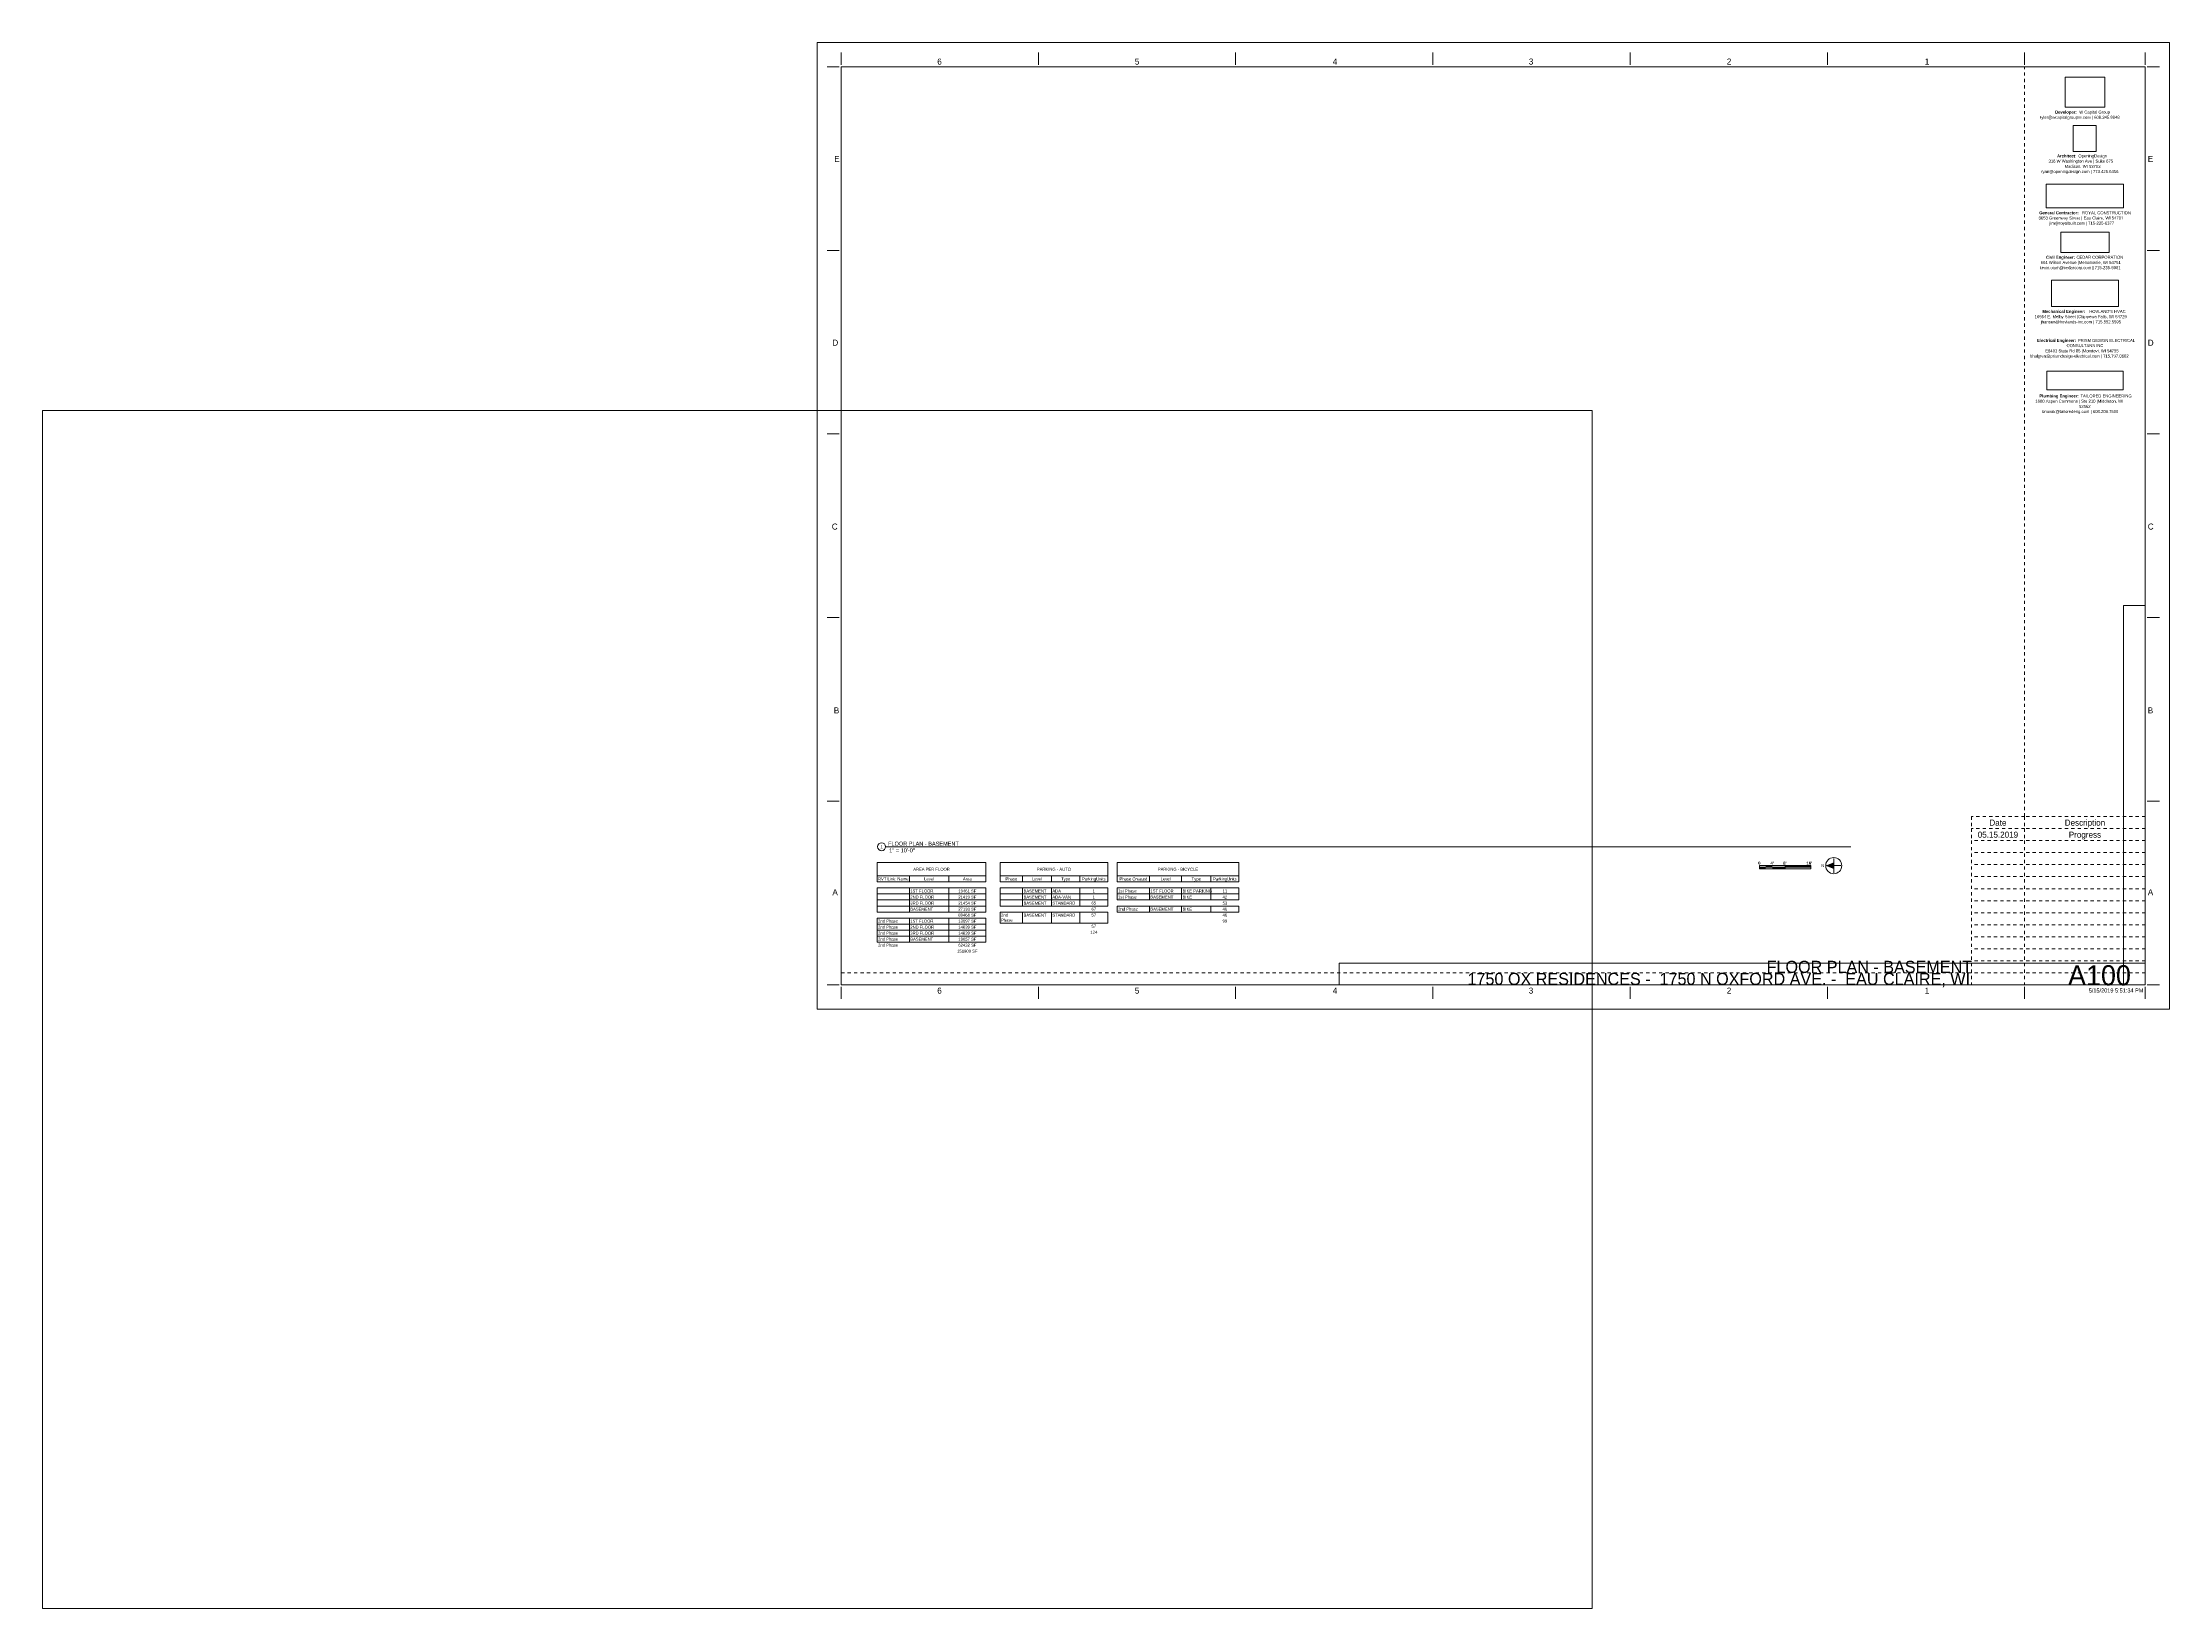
# Paper-space layout 'Layout1' of a CAD drawing. Header units: inches. Extents: x -24.1 to 42, y -18.6 to 30.
import ezdxf

# ---------------------------------------------------------------- set-up
doc = ezdxf.new("R2010")
doc.units = ezdxf.units.IN
doc.header["$MEASUREMENT"] = 0
doc.linetypes.add('Dot 1_32_', pattern=[0.03125, 0, -0.03125])
for name, color, linetype, lineweight in [('A-ANNO-NOTE', 131, 'Continuous', 9), ('A-DETL', 90, 'Continuous', 9), ('G-ANNO-SCHD', 231, 'Continuous', 9), ('G-ANNO-TTLB', 6, 'Continuous', 9), ('G-ANNO-TTLB-MEDM', 33, 'Continuous', 20)]:
    doc.layers.add(name, color=color, linetype=linetype, lineweight=lineweight)
doc.layers.add('G-ANNO-NPLT', color=191, linetype='Continuous', plot=False)
doc.styles.add('Arial_1', font='arial.ttf', dxfattribs={"height": 0.09375})
doc.styles.add('Century Gothic_1', font='ufonts.com_century-gothic.ttf', dxfattribs={"height": 0.1875})
doc.styles.add('Century Gothic_2', font='ufonts.com_century-gothic.ttf', dxfattribs={"height": 0.09375})
doc.styles.add('Century Gothic_3', font='ufonts.com_century-gothic.ttf', dxfattribs={"height": 0.125})
doc.styles.add('Century Gothic_4', font='ufonts.com_century-gothic.ttf', dxfattribs={"height": 0.625})
doc.styles.add('Century Gothic_5', font='ufonts.com_century-gothic.ttf', dxfattribs={"height": 0.375})
doc.styles.add('Century Gothic_B_1', font='GOTHICB.TTF', dxfattribs={"height": 0.09375})
picture_1 = doc.add_image_def('image1.jpg', size_in_pixel=(336, 83))
picture_2 = doc.add_image_def('image2.jpg', size_in_pixel=(278, 110))
picture_3 = doc.add_image_def('image3.jpg', size_in_pixel=(302, 126))
picture_4 = doc.add_image_def('image4.jpg', size_in_pixel=(261, 80))
picture_5 = doc.add_image_def('image5.jpg', size_in_pixel=(344, 261))
picture_6 = doc.add_image_def('image6.jpg', size_in_pixel=(547, 610))
picture_7 = doc.add_image_def('image7.jpg', size_in_pixel=(95, 1663))
picture_8 = doc.add_image_def('image8.jpg', size_in_pixel=(3536, 95))

# ---------------------------------------------------------------- blocks, each defined once
blk = doc.blocks.new('OD Title Block - 30x42 - CDs - one-598439-FLOOR PLAN - BASEMENT')
at = {"layer": 'G-ANNO-TTLB'}
for p, q in [((-0.01, 30.014), (41.99, 30.014)), ((-0.01, 0.014), (-0.01, 30.014)), ((41.99, 0.014), (41.99, 30.014)), ((-0.01, 0.014), (41.99, 0.014))]:
    blk.add_line(p, q, dxfattribs=at)
at = {"layer": 'G-ANNO-TTLB', "linetype": 'Dot 1_32_', "lineweight": 13}
for p, q in [((37.49, 5.989), (37.49, 29.264)), ((0.74, 1.137), (35.905, 1.137))]:
    blk.add_line(p, q, dxfattribs=at)
at = {"layer": 'G-ANNO-TTLB-MEDM'}
for p, q in [((0.677, 29.264), (0.302, 29.264)), ((0.74, 29.326), (0.74, 29.701)), ((0.74, 29.264), (41.24, 29.264)), ((0.74, 29.264), (0.74, 0.764)), ((6.865, 29.326), (6.865, 29.701)), ((12.99, 29.326), (12.99, 29.701)), ((19.115, 29.326), (19.115, 29.701)), ((25.24, 29.326), (25.24, 29.701)), ((31.365, 29.326), (31.365, 29.701)), ((37.49, 29.326), (37.49, 29.701)), ((41.24, 29.326), (41.24, 29.701)), ((41.24, 29.264), (41.24, 0.764)), ((41.302, 29.264), (41.677, 29.264)), ((0.677, 23.564), (0.302, 23.564)), ((41.302, 23.564), (41.677, 23.564)), ((0.677, 17.864), (0.302, 17.864)), ((41.302, 17.864), (41.677, 17.864)), ((0.677, 12.164), (0.302, 12.164)), ((41.302, 12.164), (41.677, 12.164)), ((0.677, 6.464), (0.302, 6.464)), ((41.302, 6.464), (41.677, 6.464)), ((0.677, 0.764), (0.302, 0.764)), ((0.74, 0.764), (41.24, 0.764)), ((0.74, 0.701), (0.74, 0.326)), ((6.865, 0.701), (6.865, 0.326)), ((12.99, 0.701), (12.99, 0.326)), ((19.115, 0.701), (19.115, 0.326)), ((25.24, 0.701), (25.24, 0.326)), ((31.365, 0.701), (31.365, 0.326)), ((37.49, 0.701), (37.49, 0.326)), ((41.24, 0.701), (41.24, 0.326)), ((41.302, 0.764), (41.677, 0.764))]:
    blk.add_line(p, q, dxfattribs=at)
at = {"layer": 'G-ANNO-TTLB', "attachment_point": 1}
for s, insert, char_height, width, style in [('6', (3.725, 29.517), 0.188, 0.17675, 'Century Gothic_1'), ('5', (9.858, 29.517), 0.188, 0.17675, 'Century Gothic_1'), ('4', (16.007, 29.517), 0.188, 0.17675, 'Century Gothic_1'), ('3', (22.094, 29.517), 0.188, 0.17675, 'Century Gothic_1'), ('2', (28.242, 29.517), 0.188, 0.17675, 'Century Gothic_1'), ('1', (34.391, 29.517), 0.188, 0.17675, 'Century Gothic_1'), ('tyler@wcapitalgroupre.com | 608.345.9848', (37.974, 27.74), 0.09375, 3.36141, 'Century Gothic_2'), ('Developer: ', (38.44, 27.901), 0.09375, 0.90584, 'Century Gothic_B_1'), ('W Capital Group', (39.188, 27.901), 0.09375, 1.32878, 'Century Gothic_2'), ('E', (0.523, 26.497), 0.188, 0.17044, 'Century Gothic_1'), ('Architect: ', (38.499, 26.54), 0.09375, 0.80169, 'Century Gothic_B_1'), ('OpeningDesign', (39.16, 26.54), 0.09375, 1.212, 'Century Gothic_2'), ('E', (41.317, 26.497), 0.188, 0.17044, 'Century Gothic_1'), ('ryan@openingdesign.com | 773.425.6456', (38.002, 26.056), 0.09375, 3.21937, 'Century Gothic_2'), ('316 W Washington Ave | Suite 675', (38.233, 26.379), 0.09375, 2.65756, 'Century Gothic_2'), ('Madison, WI 53703', (38.733, 26.217), 0.09375, 1.44556, 'Century Gothic_2'), ('3653 Greenway Street | Eau Claire, WI 54701', (37.925, 24.615), 0.09375, 3.4845, 'Century Gothic_2'), ('General Contractor: ', (37.946, 24.776), 0.09375, 1.60969, 'Century Gothic_B_1'), ('jim@royalbuilt.com | 715-225-6377', (38.263, 24.454), 0.09375, 2.66387, 'Century Gothic_2'), ('ROYAL CONSTRUCTION', (39.274, 24.776), 0.09375, 1.82116, 'Century Gothic_2'), ('604 Wilson Avenue |Menomonie, WI 54751', (37.99, 23.234), 0.09375, 3.32669, 'Century Gothic_2'), ('Civil Engineer: ', (38.154, 23.396), 0.09375, 1.14888, 'Century Gothic_B_1'), ('CEDAR CORPORATION', (39.102, 23.396), 0.09375, 1.78012, 'Century Gothic_2'), ('kevin.oium@cedarcorp.com | 715-235-9081', (37.956, 23.073), 0.09375, 3.40559, 'Century Gothic_2'), ('10954 E. Melby Street |Chippewa Falls, WI 54729', (37.803, 21.552), 0.09375, 3.77487, 'Century Gothic_2'), ('jhansen@hovlands-inc.com | 715.552.5595', (37.996, 21.391), 0.09375, 3.31091, 'Century Gothic_2'), ('Mechanical Engineer: ', (38.045, 21.714), 0.09375, 1.76119, 'Century Gothic_B_1'), ("HOVLAND'S HVAC", (39.498, 21.714), 0.09375, 1.42663, 'Century Gothic_2'), ('D', (0.468, 20.791), 0.188, 0.23672, 'Century Gothic_1'), ('Electrical Engineer: ', (37.88, 20.814), 0.09375, 1.53394, 'Century Gothic_B_1'), ('E8403 State Rd 85 |Mondovi, WI 54755', (38.133, 20.491), 0.09375, 2.9795, 'Century Gothic_2'), ('CONSULTANS INC', (38.794, 20.653), 0.09375, 1.37613, 'Century Gothic_2'), ('PRISM DESIGN ELECTRICAL ', (39.146, 20.814), 0.09375, 2.09891, 'Century Gothic_2'), ('D', (41.317, 20.791), 0.188, 0.23672, 'Century Gothic_1'), ('bhalgren@prismdesign-electrical.com | 715.797.0602', (37.656, 20.33), 0.09375, 4.13469, 'Century Gothic_2'), ('1600 Aspen Commons | Ste 210 |Middleton, WI ', (37.823, 18.928), 0.09375, 3.77172, 'Century Gothic_2'), ('Plumbing Engineer: ', (37.951, 19.09), 0.09375, 1.54656, 'Century Gothic_B_1'), ('bnovak@tailoredeng.com | 608.209.7500', (38.034, 18.606), 0.09375, 3.21622, 'Century Gothic_2'), ('53562', (39.18, 18.767), 0.0937, 0.44188, 'Century Gothic_2'), ('TAILORED ENGINEERING', (39.227, 19.09), 0.09375, 1.87166, 'Century Gothic_2'), ('C', (0.45, 15.084), 0.188, 0.25881, 'Century Gothic_1'), ('C', (41.317, 15.084), 0.188, 0.25881, 'Century Gothic_1'), ('B', (0.512, 9.378), 0.188, 0.18306, 'Century Gothic_1'), ('B', (41.317, 9.378), 0.188, 0.18306, 'Century Gothic_1'), ('A', (0.468, 3.734), 0.188, 0.23672, 'Century Gothic_1'), ('A', (41.317, 3.734), 0.188, 0.23672, 'Century Gothic_1'), ('6', (3.724, 0.679), 0.188, 0.17675, 'Century Gothic_1'), ('5', (9.858, 0.679), 0.188, 0.17675, 'Century Gothic_1'), ('4', (16.007, 0.679), 0.188, 0.17675, 'Century Gothic_1'), ('3', (22.093, 0.679), 0.188, 0.17675, 'Century Gothic_1'), ('2', (28.242, 0.679), 0.188, 0.17675, 'Century Gothic_1'), ('1', (34.39, 0.679), 0.188, 0.17675, 'Century Gothic_1')]:
    blk.add_mtext(s, dxfattribs=dict(at, insert=insert, char_height=char_height, width=width, style=style))
at = {"layer": 'G-ANNO-TTLB'}
image = blk.add_image(picture_5, insert=(38.752, 28.006), size_in_units=(1.226, 0.93), dxfattribs=at)
image.dxf.flags = 7
image = blk.add_image(picture_6, insert=(38.999, 26.632), size_in_units=(0.719, 0.802), rotation=0, dxfattribs=at)
image.dxf.flags = 7
image = blk.add_image(picture_4, insert=(38.163, 24.881), size_in_units=(2.404, 0.737), dxfattribs=at)
image.dxf.flags = 7
image = blk.add_image(picture_3, insert=(38.612, 23.5), size_in_units=(1.506, 0.628), dxfattribs=at)
image.dxf.flags = 7
image = blk.add_image(picture_2, insert=(38.326, 21.818), size_in_units=(2.077, 0.822), dxfattribs=at)
image.dxf.flags = 7
image = blk.add_image(picture_1, insert=(38.179, 19.229), size_in_units=(2.372, 0.586), dxfattribs=at)
image.dxf.flags = 7
image = blk.add_image(picture_7, insert=(40.567, 0.764), size_in_units=(0.673, 11.775), dxfattribs=at)
image.dxf.flags = 7
image = blk.add_image(picture_8, insert=(16.203, 0.764), size_in_units=(25.037, 0.673), dxfattribs=at)
image.dxf.flags = 7
blk = doc.blocks.new('Viewport - All On-568496-FLOOR PLAN - BASEMENT')
at = {"layer": 'G-ANNO-TTLB'}
for start, end in [(360, 180), (180, 360)]:
    blk.add_arc((-0.125, 0), 0.125, start, end, dxfattribs=at)
blk = doc.blocks.new('Graphic Scale - 1in-10ft-530767-FLOOR PLAN - BASEMENT')
at = {"layer": 'A-ANNO-NOTE'}
for points in [[(-1.2, 0.049), (-1.2, 0), (-1.4, 0), (-1.4, 0.049)], [(0, 0.049), (0, 0), (-0.8, 0), (-0.8, 0.049)], [(-1.4, 0), (-1.4, -0.049), (-1.6, -0.049), (-1.6, 0)], [(-0.8, 0), (-0.8, -0.049), (-1.2, -0.049), (-1.2, 0)]]:
    blk.add_hatch(color=256, dxfattribs=at).paths.add_polyline_path(points, flags=0)
for p, q in [((-1.6, 0.049), (0, 0.049)), ((-1.6, -0.049), (-1.6, 0.049)), ((-0.8, 0.049), (-0.8, -0.049)), ((0, 0.049), (0, -0.049)), ((-1.6, 0), (0, 0)), ((-1.6, -0.049), (0, -0.049))]:
    blk.add_line(p, q, dxfattribs=at)
at = {"layer": 'A-ANNO-NOTE', "attachment_point": 1, "style": 'Century Gothic_B_1'}
for s, insert, char_height, width in [('\\fCentury Gothic|b1|i0|c0|p34|;0', (-1.638, 0.173), 0.09375, 0.09153), ("4'", (-1.255, 0.173), 0.0937, 0.12625), ("8'", (-0.857, 0.173), 0.0937, 0.12625), ("16'", (-0.135, 0.173), 0.0937, 0.21778)]:
    blk.add_mtext(s, dxfattribs=dict(at, insert=insert, char_height=char_height, width=width))
blk = doc.blocks.new('North Arrow - Left-530765-FLOOR PLAN - BASEMENT')
at = {"layer": 'A-ANNO-NOTE'}
blk.add_hatch(color=256, dxfattribs=at).paths.add_polyline_path([(-0.25, 0), (0, 0.101), (0, -0.101)], flags=0)
for p, q in [((-0.219, 0), (0.219, 0)), ((0, 0.219), (0, -0.219))]:
    blk.add_line(p, q, dxfattribs=at)
blk.add_circle((0, 0), 0.25, dxfattribs=at)
at = {"layer": 'A-ANNO-NOTE', "insert": (-0.39, 0.047), "char_height": 0.0937, "width": 0.09784, "attachment_point": 1, "style": 'Arial_1'}
blk.add_mtext('N', dxfattribs=at)

psp = doc.layouts.get("Layout1")

# ---------------------------------------------------------------- linework, layer by layer
at = {"layer": 'A-DETL', "linetype": 'Dot 1_32_', "lineweight": 13}
for p, q in [((37.49, 5.989), (35.837, 5.989)), ((35.837, 5.989), (35.837, 5.616)), ((41.24, 5.989), (37.49, 5.989)), ((37.49, 5.989), (37.49, 5.616)), ((41.24, 5.989), (41.24, 5.616)), ((37.49, 5.616), (35.837, 5.616)), ((35.837, 5.616), (35.837, 5.242)), ((41.24, 5.616), (37.49, 5.616)), ((37.49, 5.616), (37.49, 5.242)), ((41.24, 5.616), (41.24, 5.242)), ((41.24, 5.242), (35.837, 5.242)), ((35.837, 5.242), (35.837, 0.764)), ((41.24, 4.869), (35.837, 4.869)), ((37.49, 5.242), (37.49, 0.764)), ((41.24, 4.496), (35.837, 4.496)), ((41.24, 4.123), (35.837, 4.123)), ((41.24, 3.749), (35.837, 3.749)), ((41.24, 3.376), (35.837, 3.376)), ((41.24, 3.003), (35.837, 3.003)), ((41.24, 2.63), (35.837, 2.63)), ((41.24, 2.256), (35.837, 2.256)), ((41.24, 1.883), (35.837, 1.883)), ((41.24, 1.51), (35.837, 1.51)), ((41.24, 1.137), (35.837, 1.137))]:
    psp.add_line(p, q, dxfattribs=at)
at = {"layer": 'A-DETL'}
for p, q in [((1.858, 4.561), (1.858, 4.145)), ((5.232, 4.561), (1.858, 4.561)), ((1.858, 4.145), (1.858, 3.958)), ((1.858, 4.145), (5.232, 4.145)), ((2.858, 4.145), (2.858, 3.958)), ((4.084, 4.145), (4.084, 3.958)), ((5.232, 4.145), (5.232, 4.561)), ((5.232, 4.145), (5.232, 3.958)), ((5.675, 4.561), (5.675, 4.145)), ((9.017, 4.561), (5.675, 4.561)), ((5.675, 4.145), (5.675, 3.958)), ((5.675, 4.145), (9.017, 4.145)), ((6.376, 4.145), (6.376, 3.958)), ((7.271, 4.145), (7.271, 3.958)), ((8.155, 4.145), (8.155, 3.958)), ((9.017, 4.145), (9.017, 4.561)), ((9.017, 4.145), (9.017, 3.958)), ((9.314, 4.561), (9.314, 4.145)), ((13.087, 4.561), (9.314, 4.561)), ((9.314, 4.145), (9.314, 3.958)), ((9.314, 4.145), (13.087, 4.145)), ((10.314, 4.145), (10.314, 3.958)), ((11.314, 4.145), (11.314, 3.958)), ((12.224, 4.145), (12.224, 3.958)), ((13.087, 4.145), (13.087, 4.561)), ((13.087, 4.145), (13.087, 3.958)), ((2.858, 3.958), (1.858, 3.958)), ((2.858, 3.771), (1.858, 3.771)), ((1.858, 3.771), (1.858, 3.585)), ((2.858, 3.585), (1.858, 3.585)), ((1.858, 3.585), (1.858, 3.398)), ((2.858, 3.398), (1.858, 3.398)), ((1.858, 3.398), (1.858, 3.211)), ((4.084, 3.958), (2.858, 3.958)), ((4.084, 3.771), (2.858, 3.771)), ((2.858, 3.771), (2.858, 3.585)), ((4.084, 3.585), (2.858, 3.585)), ((2.858, 3.585), (2.858, 3.398)), ((4.084, 3.398), (2.858, 3.398)), ((2.858, 3.398), (2.858, 3.211)), ((5.232, 3.958), (4.084, 3.958)), ((5.232, 3.771), (4.084, 3.771)), ((4.084, 3.771), (4.084, 3.585)), ((5.232, 3.585), (4.084, 3.585)), ((4.084, 3.585), (4.084, 3.398)), ((5.232, 3.398), (4.084, 3.398)), ((4.084, 3.398), (4.084, 3.211)), ((5.232, 3.771), (5.232, 3.585)), ((5.232, 3.585), (5.232, 3.398)), ((5.232, 3.398), (5.232, 3.211)), ((6.376, 3.958), (5.675, 3.958)), ((6.376, 3.771), (5.675, 3.771)), ((5.675, 3.771), (5.675, 3.585)), ((6.376, 3.585), (5.675, 3.585)), ((5.675, 3.585), (5.675, 3.398)), ((6.376, 3.398), (5.675, 3.398)), ((5.675, 3.398), (5.675, 3.211)), ((7.271, 3.958), (6.376, 3.958)), ((7.271, 3.771), (6.376, 3.771)), ((6.376, 3.771), (6.376, 3.585)), ((7.271, 3.585), (6.376, 3.585)), ((6.376, 3.585), (6.376, 3.398)), ((7.271, 3.398), (6.376, 3.398)), ((6.376, 3.398), (6.376, 3.211)), ((8.155, 3.958), (7.271, 3.958)), ((8.155, 3.771), (7.271, 3.771)), ((7.271, 3.771), (7.271, 3.585)), ((8.155, 3.585), (7.271, 3.585)), ((7.271, 3.585), (7.271, 3.398)), ((8.155, 3.398), (7.271, 3.398)), ((7.271, 3.398), (7.271, 3.211)), ((9.017, 3.958), (8.155, 3.958)), ((9.017, 3.771), (8.155, 3.771)), ((8.155, 3.771), (8.155, 3.585)), ((9.017, 3.585), (8.155, 3.585)), ((8.155, 3.585), (8.155, 3.398)), ((9.017, 3.398), (8.155, 3.398)), ((8.155, 3.398), (8.155, 3.211)), ((9.017, 3.771), (9.017, 3.585)), ((9.017, 3.585), (9.017, 3.398)), ((9.017, 3.398), (9.017, 3.211)), ((10.314, 3.958), (9.314, 3.958)), ((10.314, 3.771), (9.314, 3.771)), ((9.314, 3.771), (9.314, 3.585)), ((10.314, 3.585), (9.314, 3.585)), ((9.314, 3.585), (9.314, 3.398)), ((10.314, 3.398), (9.314, 3.398)), ((11.314, 3.958), (10.314, 3.958)), ((11.314, 3.771), (10.314, 3.771)), ((10.314, 3.771), (10.314, 3.585)), ((11.314, 3.585), (10.314, 3.585)), ((10.314, 3.585), (10.314, 3.398)), ((11.314, 3.398), (10.314, 3.398)), ((12.224, 3.958), (11.314, 3.958)), ((12.224, 3.771), (11.314, 3.771)), ((11.314, 3.771), (11.314, 3.585)), ((12.224, 3.585), (11.314, 3.585)), ((11.314, 3.585), (11.314, 3.398)), ((12.224, 3.398), (11.314, 3.398)), ((13.087, 3.958), (12.224, 3.958)), ((13.087, 3.771), (12.224, 3.771)), ((12.224, 3.771), (12.224, 3.585)), ((13.087, 3.585), (12.224, 3.585)), ((12.224, 3.585), (12.224, 3.398)), ((13.087, 3.398), (12.224, 3.398)), ((13.087, 3.771), (13.087, 3.585)), ((13.087, 3.585), (13.087, 3.398)), ((2.858, 3.211), (1.858, 3.211)), ((1.858, 3.211), (1.858, 3.025)), ((2.858, 3.025), (1.858, 3.025)), ((2.858, 2.838), (1.858, 2.838)), ((1.858, 2.838), (1.858, 2.652)), ((2.858, 2.652), (1.858, 2.652)), ((1.858, 2.652), (1.858, 2.465)), ((4.084, 3.211), (2.858, 3.211)), ((2.858, 3.211), (2.858, 3.025)), ((4.084, 3.025), (2.858, 3.025)), ((4.084, 2.838), (2.858, 2.838)), ((2.858, 2.838), (2.858, 2.652)), ((4.084, 2.652), (2.858, 2.652)), ((2.858, 2.652), (2.858, 2.465)), ((5.232, 3.211), (4.084, 3.211)), ((4.084, 3.211), (4.084, 3.025)), ((5.232, 3.025), (4.084, 3.025)), ((5.232, 2.838), (4.084, 2.838)), ((4.084, 2.838), (4.084, 2.652)), ((5.232, 2.652), (4.084, 2.652)), ((4.084, 2.652), (4.084, 2.465)), ((5.232, 3.211), (5.232, 3.025)), ((5.232, 2.838), (5.232, 2.652)), ((5.232, 2.652), (5.232, 2.465)), ((6.376, 3.211), (5.675, 3.211)), ((6.376, 3.025), (5.675, 3.025)), ((5.675, 3.025), (5.675, 2.68)), ((6.376, 2.68), (5.675, 2.68)), ((7.271, 3.211), (6.376, 3.211)), ((7.271, 3.025), (6.376, 3.025)), ((6.376, 3.025), (6.376, 2.68)), ((7.271, 2.68), (6.376, 2.68)), ((8.155, 3.211), (7.271, 3.211)), ((8.155, 3.025), (7.271, 3.025)), ((7.271, 3.025), (7.271, 2.68)), ((8.155, 2.68), (7.271, 2.68)), ((9.017, 3.211), (8.155, 3.211)), ((9.017, 3.025), (8.155, 3.025)), ((8.155, 3.025), (8.155, 2.68)), ((9.017, 2.68), (8.155, 2.68)), ((9.017, 3.025), (9.017, 2.68)), ((10.314, 3.211), (9.314, 3.211)), ((9.314, 3.211), (9.314, 3.025)), ((10.314, 3.025), (9.314, 3.025)), ((11.314, 3.211), (10.314, 3.211)), ((10.314, 3.211), (10.314, 3.025)), ((11.314, 3.025), (10.314, 3.025)), ((12.224, 3.211), (11.314, 3.211)), ((11.314, 3.211), (11.314, 3.025)), ((12.224, 3.025), (11.314, 3.025)), ((13.087, 3.211), (12.224, 3.211)), ((12.224, 3.211), (12.224, 3.025)), ((13.087, 3.025), (12.224, 3.025)), ((13.087, 3.211), (13.087, 3.025)), ((2.858, 2.465), (1.858, 2.465)), ((1.858, 2.465), (1.858, 2.278)), ((2.858, 2.278), (1.858, 2.278)), ((1.858, 2.278), (1.858, 2.092)), ((2.858, 2.092), (1.858, 2.092)), ((4.084, 2.465), (2.858, 2.465)), ((2.858, 2.465), (2.858, 2.278)), ((4.084, 2.278), (2.858, 2.278)), ((2.858, 2.278), (2.858, 2.092)), ((4.084, 2.092), (2.858, 2.092)), ((5.232, 2.465), (4.084, 2.465)), ((4.084, 2.465), (4.084, 2.278)), ((5.232, 2.278), (4.084, 2.278)), ((4.084, 2.278), (4.084, 2.092)), ((5.232, 2.092), (4.084, 2.092)), ((5.232, 2.465), (5.232, 2.278)), ((5.232, 2.278), (5.232, 2.092))]:
    psp.add_line(p, q, dxfattribs=at)
at = {"layer": 'G-ANNO-NPLT', "lineweight": 9}
psp.add_line((2.12, 5.051), (32.093, 5.051), dxfattribs=at)

# ---------------------------------------------------------------- block references
at = {"layer": 'A-ANNO-NOTE'}
for name, p in [('North Arrow - Left-530765-FLOOR PLAN - BASEMENT', (31.564, 4.464)), ('Graphic Scale - 1in-10ft-530767-FLOOR PLAN - BASEMENT', (30.854, 4.415))]:
    psp.add_blockref(name, p, dxfattribs=at)
at = {"layer": 'G-ANNO-TTLB'}
for name, p in [('OD Title Block - 30x42 - CDs - one-598439-FLOOR PLAN - BASEMENT', (0, 0)), ('Viewport - All On-568496-FLOOR PLAN - BASEMENT', (2.12, 5.051))]:
    psp.add_blockref(name, p, dxfattribs=at)

# ---------------------------------------------------------------- texts
at = {"layer": 'G-ANNO-SCHD', "color": 147, "line_spacing_factor": 0.984502}
for s, insert, char_height, width, attachment_point, style in [('05.15.2019', (36.663, 5.52), 0.1875, 1.54101, 2, 'Century Gothic_1'), ('Date', (36.663, 5.893), 0.1875, 0.73997, 2, 'Century Gothic_1'), ('Description', (39.365, 5.893), 0.1875, 1.66316, 2, 'Century Gothic_1'), ('Progress', (39.365, 5.52), 0.1875, 1.21449, 2, 'Century Gothic_1'), ('RVT Link: Name', (2.358, 4.097), 0.09375, 1.12766, 2, 'Century Gothic_2'), ('AREA PER FLOOR', (3.545, 4.398), 0.09375, 1.26744, 2, 'Century Gothic_2'), ('Level', (3.471, 4.097), 0.0937, 0.38998, 2, 'Century Gothic_2'), ('Area', (4.658, 4.097), 0.0937, 0.36532, 2, 'Century Gothic_2'), ('Phase', (6.026, 4.097), 0.0937, 0.44989, 2, 'Century Gothic_2'), ('Level', (6.823, 4.097), 0.0937, 0.38998, 2, 'Century Gothic_2'), ('PARKING - AUTO', (7.346, 4.398), 0.09375, 1.22516, 2, 'Century Gothic_2'), ('Type', (7.713, 4.097), 0.0937, 0.35122, 2, 'Century Gothic_2'), ('ParkingUnits', (8.586, 4.097), 0.09375, 0.88333, 2, 'Century Gothic_2'), ('Phase Created', (9.814, 4.097), 0.09375, 1.12531, 2, 'Century Gothic_2'), ('PARKING - BICYCLE', (11.2, 4.398), 0.09375, 1.43307, 2, 'Century Gothic_2'), ('Level', (10.814, 4.097), 0.0937, 0.38998, 2, 'Century Gothic_2'), ('Type', (11.769, 4.097), 0.0937, 0.35122, 2, 'Century Gothic_2'), ('ParkingUnits', (12.656, 4.097), 0.09375, 0.88333, 2, 'Century Gothic_2'), ('3RD FLOOR', (2.886, 3.35), 0.0937, 0.84457, 1, 'Century Gothic_2'), ('2ND FLOOR', (2.886, 3.537), 0.0937, 0.86454, 1, 'Century Gothic_2'), ('1ST FLOOR', (2.886, 3.724), 0.0937, 0.77762, 1, 'Century Gothic_2'), ('21419 SF', (4.658, 3.537), 0.0937, 0.62256, 2, 'Century Gothic_2'), ('21454 SF', (4.658, 3.35), 0.0937, 0.62256, 2, 'Century Gothic_2'), ('19461 SF', (4.658, 3.724), 0.0937, 0.62256, 2, 'Century Gothic_2'), ('BASEMENT', (6.404, 3.724), 0.0937, 0.76587, 1, 'Century Gothic_2'), ('BASEMENT', (6.404, 3.537), 0.0937, 0.76587, 1, 'Century Gothic_2'), ('BASEMENT', (6.404, 3.35), 0.0937, 0.76587, 1, 'Century Gothic_2'), ('ADA', (7.299, 3.724), 0.0937, 0.34417, 1, 'Century Gothic_2'), ('ADA-VAN', (7.299, 3.537), 0.0937, 0.72946, 1, 'Century Gothic_2'), ('STANDARD', (7.299, 3.35), 0.0937, 0.80698, 1, 'Century Gothic_2'), ('65', (8.586, 3.35), 0.0937, 0.1715, 2, 'Century Gothic_2'), ('1', (8.586, 3.724), 0.0937, 0.08575, 2, 'Century Gothic_2'), ('1', (8.586, 3.537), 0.0937, 0.08575, 2, 'Century Gothic_2'), ('1st Phase', (9.342, 3.724), 0.0937, 0.68952, 1, 'Century Gothic_2'), ('1st Phase', (9.342, 3.537), 0.0937, 0.68952, 1, 'Century Gothic_2'), ('1ST FLOOR', (10.342, 3.724), 0.0937, 0.77762, 1, 'Century Gothic_2'), ('BASEMENT', (10.342, 3.537), 0.0937, 0.76587, 1, 'Century Gothic_2'), ('BIKE PARKING', (11.342, 3.724), 0.09375, 1.01724, 1, 'Century Gothic_2'), ('BIKE', (11.342, 3.537), 0.0937, 0.29836, 1, 'Century Gothic_2'), ('42', (12.656, 3.537), 0.0937, 0.1715, 2, 'Century Gothic_2'), ('53', (12.656, 3.35), 0.0937, 0.1715, 2, 'Century Gothic_2'), ('11', (12.656, 3.724), 0.0937, 0.1715, 2, 'Century Gothic_2'), ('2nd Phase', (1.886, 2.791), 0.0937, 0.77762, 1, 'Century Gothic_2'), ('1ST FLOOR', (2.886, 2.791), 0.0937, 0.77762, 1, 'Century Gothic_2'), ('BASEMENT', (2.886, 3.164), 0.0937, 0.76587, 1, 'Century Gothic_2'), ('89468 SF', (4.658, 2.977), 0.0937, 0.62256, 2, 'Century Gothic_2'), ('27133 SF', (4.658, 3.164), 0.0937, 0.62256, 2, 'Century Gothic_2'), ('13097 SF', (4.658, 2.791), 0.0937, 0.62256, 2, 'Century Gothic_2'), ('2nd\\PPhase', (5.704, 2.977), 0.0937, 0.44989, 1, 'Century Gothic_2'), ('BASEMENT', (6.404, 2.977), 0.0937, 0.76587, 1, 'Century Gothic_2'), ('STANDARD', (7.299, 2.977), 0.0937, 0.80698, 1, 'Century Gothic_2'), ('57', (8.586, 2.977), 0.0937, 0.1715, 2, 'Century Gothic_2'), ('67', (8.586, 3.164), 0.0937, 0.1715, 2, 'Century Gothic_2'), ('2nd Phase', (9.342, 3.164), 0.0937, 0.77762, 1, 'Century Gothic_2'), ('BASEMENT', (10.342, 3.164), 0.0937, 0.76587, 1, 'Century Gothic_2'), ('BIKE', (11.342, 3.164), 0.0937, 0.29836, 1, 'Century Gothic_2'), ('46', (12.656, 3.164), 0.0937, 0.1715, 2, 'Century Gothic_2'), ('46', (12.656, 2.977), 0.0937, 0.1715, 2, 'Century Gothic_2'), ('99', (12.656, 2.791), 0.0937, 0.1715, 2, 'Century Gothic_2'), ('2nd Phase', (1.886, 2.604), 0.0937, 0.77762, 1, 'Century Gothic_2'), ('2nd Phase', (1.886, 2.417), 0.0937, 0.77762, 1, 'Century Gothic_2'), ('2nd Phase', (1.886, 2.231), 0.0937, 0.77762, 1, 'Century Gothic_2'), ('2nd Phase', (1.886, 2.044), 0.0937, 0.77762, 1, 'Century Gothic_2'), ('3RD FLOOR', (2.886, 2.417), 0.0937, 0.84457, 1, 'Century Gothic_2'), ('2ND FLOOR', (2.886, 2.604), 0.0937, 0.86454, 1, 'Century Gothic_2'), ('BASEMENT', (2.886, 2.231), 0.0937, 0.76587, 1, 'Century Gothic_2'), ('62432 SF', (4.658, 2.044), 0.0937, 0.62256, 2, 'Century Gothic_2'), ('14839 SF', (4.658, 2.604), 0.0937, 0.62256, 2, 'Century Gothic_2'), ('14839 SF', (4.658, 2.417), 0.0937, 0.62256, 2, 'Century Gothic_2'), ('19657 SF', (4.658, 2.231), 0.0937, 0.62256, 2, 'Century Gothic_2'), ('124', (8.586, 2.445), 0.0937, 0.25725, 2, 'Century Gothic_2'), ('57', (8.586, 2.632), 0.0937, 0.1715, 2, 'Century Gothic_2'), ('151900 SF', (4.658, 1.857), 0.0937, 0.70831, 2, 'Century Gothic_2')]:
    psp.add_mtext(s, dxfattribs=dict(at, insert=insert, char_height=char_height, width=width, attachment_point=attachment_point, style=style))
at = {"layer": 'G-ANNO-TTLB', "attachment_point": 1}
for s, insert, char_height, width, style in [('1', (1.96, 5.095), 0.0937, 0.08837, 'Century Gothic_2'), ('FLOOR PLAN - BASEMENT', (2.197, 5.208), 0.125, 2.52184, 'Century Gothic_3'), (' 1" = 10\'-0"', (2.186, 4.999), 0.125, 1.01947, 'Century Gothic_3'), ('FLOOR PLAN - BASEMENT', (29.48, 1.51), 0.375, 7.53712, 'Century Gothic_5'), ('1750 OX RESIDENCES -  1750 N OXFORD AVE. -  EAU CLAIRE, WI', (20.191, 1.136), 0.375, 18.79547, 'Century Gothic_5')]:
    psp.add_mtext(s, dxfattribs=dict(at, insert=insert, char_height=char_height, width=width, style=style))

# ---------------------------------------------------------------- viewports
at = {"layer": '0'}
psp.add_viewport(center=(0, 0), size=(48.122, 37.18536), view_center_point=(22.50673, 15.02491), view_height=37.1853617, dxfattribs=at)

# ---------------------------------------------------------------- next in the draw order: texts
at = {"layer": 'G-ANNO-TTLB', "insert": (41.181, 0.652), "char_height": 0.125, "width": 2.08936, "attachment_point": 3, "line_spacing_factor": 0.984502, "style": 'Century Gothic_3', "bg_fill": 3, "box_fill_scale": 1.25, "bg_fill_color": 256, "bg_fill_true_color": 13158600, "bg_fill_transparency": 0}
psp.add_mtext('5/15/2019 5:51:34 PM', dxfattribs=at)

# ---------------------------------------------------------------- next in the draw order: linework, layer by layer
at = {"layer": 'A-DETL', "linetype": 'Dot 1_32_', "lineweight": 13}
for p, q in [((41.24, 5.242), (41.24, 0.764)), ((41.24, 0.764), (35.837, 0.764))]:
    psp.add_line(p, q, dxfattribs=at)

# ---------------------------------------------------------------- next in the draw order: texts
at = {"layer": 'G-ANNO-TTLB', "insert": (38.841, 1.373), "char_height": 0.625, "width": 2.52816, "attachment_point": 1, "style": 'Century Gothic_4'}
psp.add_mtext('A100', dxfattribs=at)

doc.saveas('drawing.dxf')
